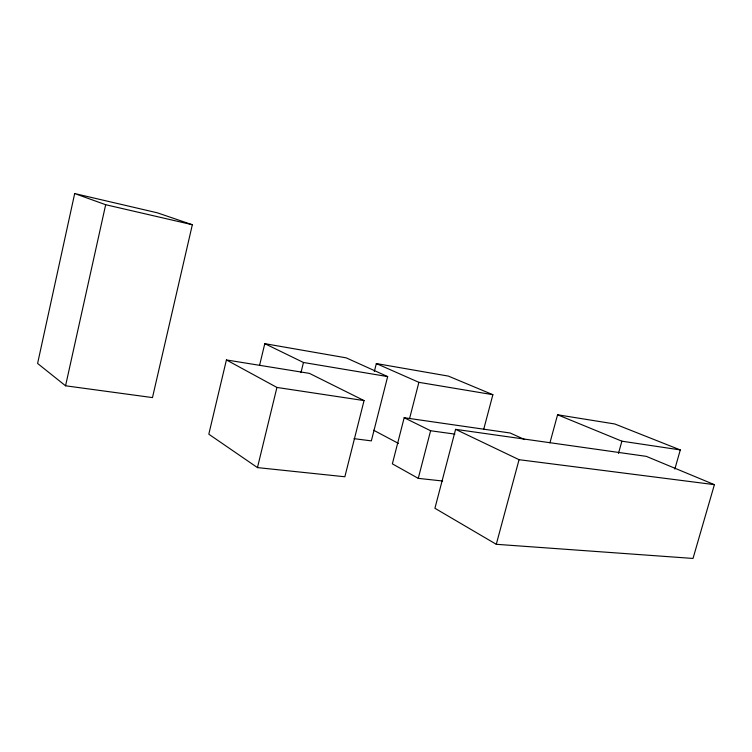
<?xml version="1.0" encoding="UTF-8"?>
<svg xmlns="http://www.w3.org/2000/svg" width="752" height="752" viewBox="0 0 752 752"><rect width="100%" height="100%" fill="white"/><g stroke="black" fill="none" stroke-linecap="round" stroke-linejoin="round"><path stroke-width="1.13" d="M74.683 193.555L37.6 363.46L65.556 385.795L152.477 397.592L192.333 224.735L157.337 212.816L74.683 193.555L105.675 204.713L192.333 224.735M65.556 385.795L105.675 204.713M226.418 359.945L208.812 434.195L257.457 467.603L344.858 476.768L364.053 400.59L309.439 373.377L226.418 359.945L276.924 387.44L364.053 400.59M259.572 365.35L264.789 343.664L346.183 357.849L387.656 376.583L371.347 440.879L353.995 438.66M257.457 467.603L276.924 387.44M300.979 372.625L303.46 362.483L264.789 343.664M374.336 371.497L376.338 363.564L448.38 376.103L492.88 394.697L483.696 429.364M524.68 439.563L510.157 433.002L404.181 417.717L392.365 463.843L418.262 478.366L442.627 481.007M409.586 418.507L418.883 382.336L376.338 363.564M418.262 478.366L430.605 430.746L404.181 417.717M455.599 429.345L434.919 508.277L496.282 544.298L693.015 558.445L714.4 484.655L646.316 456.361L455.599 429.345L519.059 459.688L714.4 484.655M496.282 544.298L519.059 459.688M549.938 442.834L557.57 414.775L614.816 423.987L680.297 449.931L674.835 469.069M618.464 453.437L621.885 441.18L680.297 449.931M430.605 430.746L454.894 434.12M418.883 382.336L492.88 394.697M303.46 362.483L387.656 376.583M557.57 414.775L621.885 441.18M373.622 430.229L398.475 443.426"/></g></svg>
